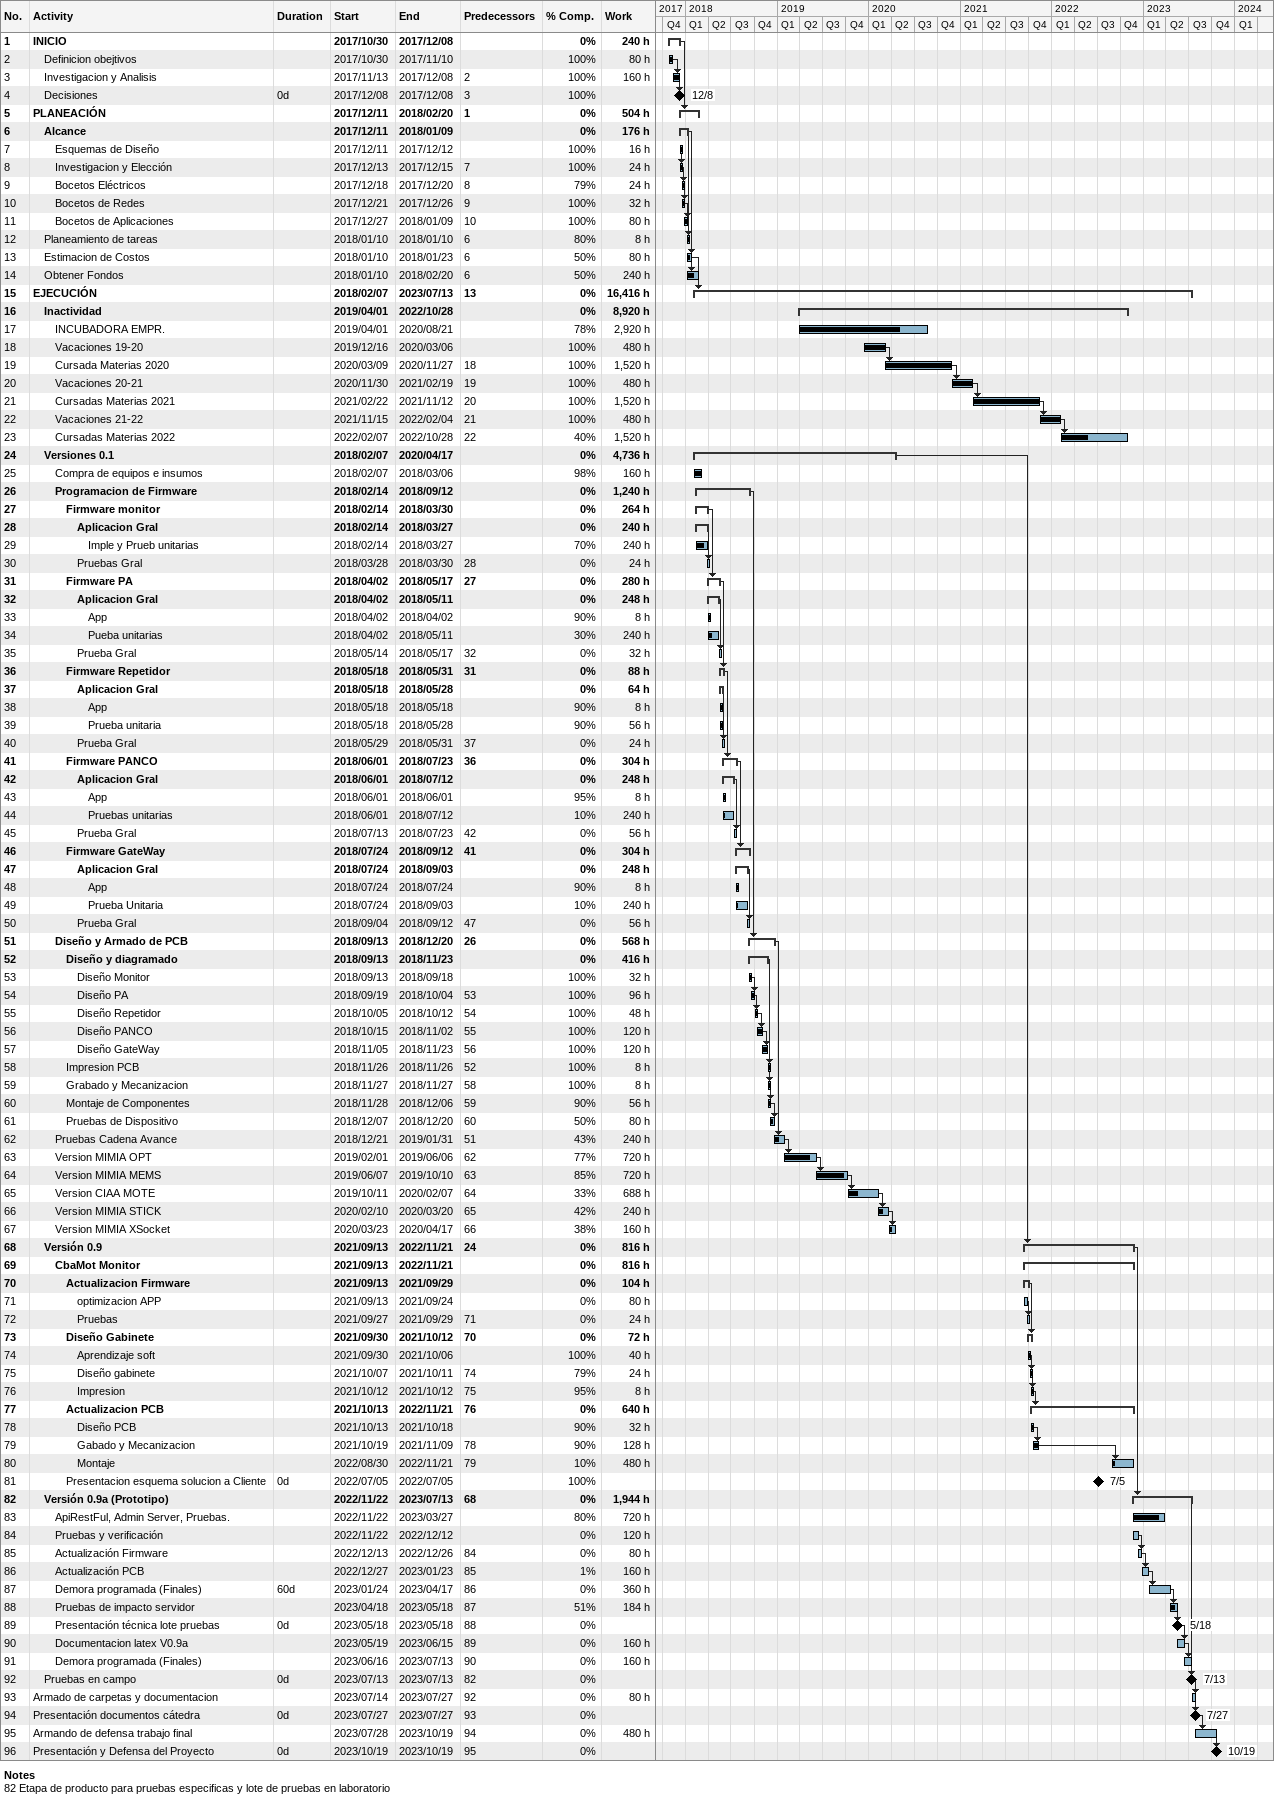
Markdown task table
| ID | Level | Task | Duration | Start | Finish | Predecessors | % complete | Work (h) |
|---|---|---|---|---|---|---|---|---|
| 1 | 1 | **INICIO** |  | 2017-10-30 | 2017-12-08 |  | 0 | 240 |
| 2 | 2 | Definicion obejtivos |  | 2017-10-30 | 2017-11-10 |  | 100 | 80 |
| 3 | 2 | Investigacion y Analisis |  | 2017-11-13 | 2017-12-08 | 2 | 100 | 160 |
| 4 | 2 | Decisiones | 0d | 2017-12-08 | 2017-12-08 | 3 | 100 |  |
| 5 | 1 | **PLANEACIÓN** |  | 2017-12-11 | 2018-02-20 | 1 | 0 | 504 |
| 6 | 2 | **Alcance** |  | 2017-12-11 | 2018-01-09 |  | 0 | 176 |
| 7 | 3 | Esquemas de Diseño |  | 2017-12-11 | 2017-12-12 |  | 100 | 16 |
| 8 | 3 | Investigacion y Elección |  | 2017-12-13 | 2017-12-15 | 7 | 100 | 24 |
| 9 | 3 | Bocetos Eléctricos |  | 2017-12-18 | 2017-12-20 | 8 | 79 | 24 |
| 10 | 3 | Bocetos de Redes |  | 2017-12-21 | 2017-12-26 | 9 | 100 | 32 |
| 11 | 3 | Bocetos de Aplicaciones |  | 2017-12-27 | 2018-01-09 | 10 | 100 | 80 |
| 12 | 2 | Planeamiento de tareas |  | 2018-01-10 | 2018-01-10 | 6 | 80 | 8 |
| 13 | 2 | Estimacion de Costos |  | 2018-01-10 | 2018-01-23 | 6 | 50 | 80 |
| 14 | 2 | Obtener Fondos |  | 2018-01-10 | 2018-02-20 | 6 | 50 | 240 |
| 15 | 1 | **EJECUCIÓN** |  | 2018-02-07 | 2023-07-13 | 13 | 0 | 16416 |
| 16 | 2 | **Inactividad** |  | 2019-04-01 | 2022-10-28 |  | 0 | 8920 |
| 17 | 3 | INCUBADORA EMPR. |  | 2019-04-01 | 2020-08-21 |  | 78 | 2920 |
| 18 | 3 | Vacaciones 19-20 |  | 2019-12-16 | 2020-03-06 |  | 100 | 480 |
| 19 | 3 | Cursada Materias 2020 |  | 2020-03-09 | 2020-11-27 | 18 | 100 | 1520 |
| 20 | 3 | Vacaciones 20-21 |  | 2020-11-30 | 2021-02-19 | 19 | 100 | 480 |
| 21 | 3 | Cursadas Materias 2021 |  | 2021-02-22 | 2021-11-12 | 20 | 100 | 1520 |
| 22 | 3 | Vacaciones 21-22 |  | 2021-11-15 | 2022-02-04 | 21 | 100 | 480 |
| 23 | 3 | Cursadas Materias 2022 |  | 2022-02-07 | 2022-10-28 | 22 | 40 | 1520 |
| 24 | 2 | **Versiones 0.1** |  | 2018-02-07 | 2020-04-17 |  | 0 | 4736 |
| 25 | 3 | Compra de equipos e insumos |  | 2018-02-07 | 2018-03-06 |  | 98 | 160 |
| 26 | 3 | **Programacion de Firmware** |  | 2018-02-14 | 2018-09-12 |  | 0 | 1240 |
| 27 | 4 | **Firmware monitor** |  | 2018-02-14 | 2018-03-30 |  | 0 | 264 |
| 28 | 5 | **Aplicacion Gral** |  | 2018-02-14 | 2018-03-27 |  | 0 | 240 |
| 29 | 6 | Imple y Prueb unitarias |  | 2018-02-14 | 2018-03-27 |  | 70 | 240 |
| 30 | 5 | Pruebas Gral |  | 2018-03-28 | 2018-03-30 | 28 | 0 | 24 |
| 31 | 4 | **Firmware PA** |  | 2018-04-02 | 2018-05-17 | 27 | 0 | 280 |
| 32 | 5 | **Aplicacion Gral** |  | 2018-04-02 | 2018-05-11 |  | 0 | 248 |
| 33 | 6 | App |  | 2018-04-02 | 2018-04-02 |  | 90 | 8 |
| 34 | 6 | Pueba unitarias |  | 2018-04-02 | 2018-05-11 |  | 30 | 240 |
| 35 | 5 | Prueba Gral |  | 2018-05-14 | 2018-05-17 | 32 | 0 | 32 |
| 36 | 4 | **Firmware Repetidor** |  | 2018-05-18 | 2018-05-31 | 31 | 0 | 88 |
| 37 | 5 | **Aplicacion Gral** |  | 2018-05-18 | 2018-05-28 |  | 0 | 64 |
| 38 | 6 | App |  | 2018-05-18 | 2018-05-18 |  | 90 | 8 |
| 39 | 6 | Prueba unitaria |  | 2018-05-18 | 2018-05-28 |  | 90 | 56 |
| 40 | 5 | Prueba Gral |  | 2018-05-29 | 2018-05-31 | 37 | 0 | 24 |
| 41 | 4 | **Firmware PANCO** |  | 2018-06-01 | 2018-07-23 | 36 | 0 | 304 |
| 42 | 5 | **Aplicacion Gral** |  | 2018-06-01 | 2018-07-12 |  | 0 | 248 |
| 43 | 6 | App |  | 2018-06-01 | 2018-06-01 |  | 95 | 8 |
| 44 | 6 | Pruebas unitarias |  | 2018-06-01 | 2018-07-12 |  | 10 | 240 |
| 45 | 5 | Prueba Gral |  | 2018-07-13 | 2018-07-23 | 42 | 0 | 56 |
| 46 | 4 | **Firmware GateWay** |  | 2018-07-24 | 2018-09-12 | 41 | 0 | 304 |
| 47 | 5 | **Aplicacion Gral** |  | 2018-07-24 | 2018-09-03 |  | 0 | 248 |
| 48 | 6 | App |  | 2018-07-24 | 2018-07-24 |  | 90 | 8 |
| 49 | 6 | Prueba Unitaria |  | 2018-07-24 | 2018-09-03 |  | 10 | 240 |
| 50 | 5 | Prueba Gral |  | 2018-09-04 | 2018-09-12 | 47 | 0 | 56 |
| 51 | 3 | **Diseño y Armado de PCB** |  | 2018-09-13 | 2018-12-20 | 26 | 0 | 568 |
| 52 | 4 | **Diseño y diagramado** |  | 2018-09-13 | 2018-11-23 |  | 0 | 416 |
| 53 | 5 | Diseño Monitor |  | 2018-09-13 | 2018-09-18 |  | 100 | 32 |
| 54 | 5 | Diseño PA |  | 2018-09-19 | 2018-10-04 | 53 | 100 | 96 |
| 55 | 5 | Diseño Repetidor |  | 2018-10-05 | 2018-10-12 | 54 | 100 | 48 |
| 56 | 5 | Diseño PANCO |  | 2018-10-15 | 2018-11-02 | 55 | 100 | 120 |
| 57 | 5 | Diseño GateWay |  | 2018-11-05 | 2018-11-23 | 56 | 100 | 120 |
| 58 | 4 | Impresion PCB |  | 2018-11-26 | 2018-11-26 | 52 | 100 | 8 |
| 59 | 4 | Grabado y Mecanizacion |  | 2018-11-27 | 2018-11-27 | 58 | 100 | 8 |
| 60 | 4 | Montaje de Componentes |  | 2018-11-28 | 2018-12-06 | 59 | 90 | 56 |
| 61 | 4 | Pruebas de Dispositivo |  | 2018-12-07 | 2018-12-20 | 60 | 50 | 80 |
| 62 | 3 | Pruebas Cadena Avance |  | 2018-12-21 | 2019-01-31 | 51 | 43 | 240 |
| 63 | 3 | Version MIMIA OPT |  | 2019-02-01 | 2019-06-06 | 62 | 77 | 720 |
| 64 | 3 | Version MIMIA MEMS |  | 2019-06-07 | 2019-10-10 | 63 | 85 | 720 |
| 65 | 3 | Version CIAA MOTE |  | 2019-10-11 | 2020-02-07 | 64 | 33 | 688 |
| 66 | 3 | Version MIMIA STICK |  | 2020-02-10 | 2020-03-20 | 65 | 42 | 240 |
| 67 | 3 | Version MIMIA XSocket |  | 2020-03-23 | 2020-04-17 | 66 | 38 | 160 |
| 68 | 2 | **Versión 0.9** |  | 2021-09-13 | 2022-11-21 | 24 | 0 | 816 |
| 69 | 3 | **CbaMot Monitor** |  | 2021-09-13 | 2022-11-21 |  | 0 | 816 |
| 70 | 4 | **Actualizacion Firmware** |  | 2021-09-13 | 2021-09-29 |  | 0 | 104 |
| 71 | 5 | optimizacion APP |  | 2021-09-13 | 2021-09-24 |  | 0 | 80 |
| 72 | 5 | Pruebas |  | 2021-09-27 | 2021-09-29 | 71 | 0 | 24 |
| 73 | 4 | **Diseño Gabinete** |  | 2021-09-30 | 2021-10-12 | 70 | 0 | 72 |
| 74 | 5 | Aprendizaje soft |  | 2021-09-30 | 2021-10-06 |  | 100 | 40 |
| 75 | 5 | Diseño gabinete |  | 2021-10-07 | 2021-10-11 | 74 | 79 | 24 |
| 76 | 5 | Impresion |  | 2021-10-12 | 2021-10-12 | 75 | 95 | 8 |
| 77 | 4 | **Actualizacion PCB** |  | 2021-10-13 | 2022-11-21 | 76 | 0 | 640 |
| 78 | 5 | Diseño PCB |  | 2021-10-13 | 2021-10-18 |  | 90 | 32 |
| 79 | 5 | Gabado y Mecanizacion |  | 2021-10-19 | 2021-11-09 | 78 | 90 | 128 |
| 80 | 5 | Montaje |  | 2022-08-30 | 2022-11-21 | 79 | 10 | 480 |
| 81 | 4 | Presentacion esquema solucion a Cliente | 0d | 2022-07-05 | 2022-07-05 |  | 100 |  |
| 82 | 2 | **Versión 0.9a (Prototipo)** |  | 2022-11-22 | 2023-07-13 | 68 | 0 | 1944 |
| 83 | 3 | ApiRestFul, Admin Server, Pruebas. |  | 2022-11-22 | 2023-03-27 |  | 80 | 720 |
| 84 | 3 | Pruebas y verificación |  | 2022-11-22 | 2022-12-12 |  | 0 | 120 |
| 85 | 3 | Actualización Firmware |  | 2022-12-13 | 2022-12-26 | 84 | 0 | 80 |
| 86 | 3 | Actualización PCB |  | 2022-12-27 | 2023-01-23 | 85 | 1 | 160 |
| 87 | 3 | Demora programada (Finales) | 60d | 2023-01-24 | 2023-04-17 | 86 | 0 | 360 |
| 88 | 3 | Pruebas de impacto servidor |  | 2023-04-18 | 2023-05-18 | 87 | 51 | 184 |
| 89 | 3 | Presentación técnica lote pruebas | 0d | 2023-05-18 | 2023-05-18 | 88 | 0 |  |
| 90 | 3 | Documentacion latex V0.9a |  | 2023-05-19 | 2023-06-15 | 89 | 0 | 160 |
| 91 | 3 | Demora programada (Finales) |  | 2023-06-16 | 2023-07-13 | 90 | 0 | 160 |
| 92 | 2 | Pruebas en campo | 0d | 2023-07-13 | 2023-07-13 | 82 | 0 |  |
| 93 | 1 | Armado de carpetas y documentacion |  | 2023-07-14 | 2023-07-27 | 92 | 0 | 80 |
| 94 | 1 | Presentación documentos cátedra | 0d | 2023-07-27 | 2023-07-27 | 93 | 0 |  |
| 95 | 1 | Armando de defensa trabajo final |  | 2023-07-28 | 2023-10-19 | 94 | 0 | 480 |
| 96 | 1 | Presentación y Defensa del Proyecto | 0d | 2023-10-19 | 2023-10-19 | 95 | 0 |  |

Notes
- 82: Etapa de producto para pruebas especificas y lote de pruebas en laboratorio
